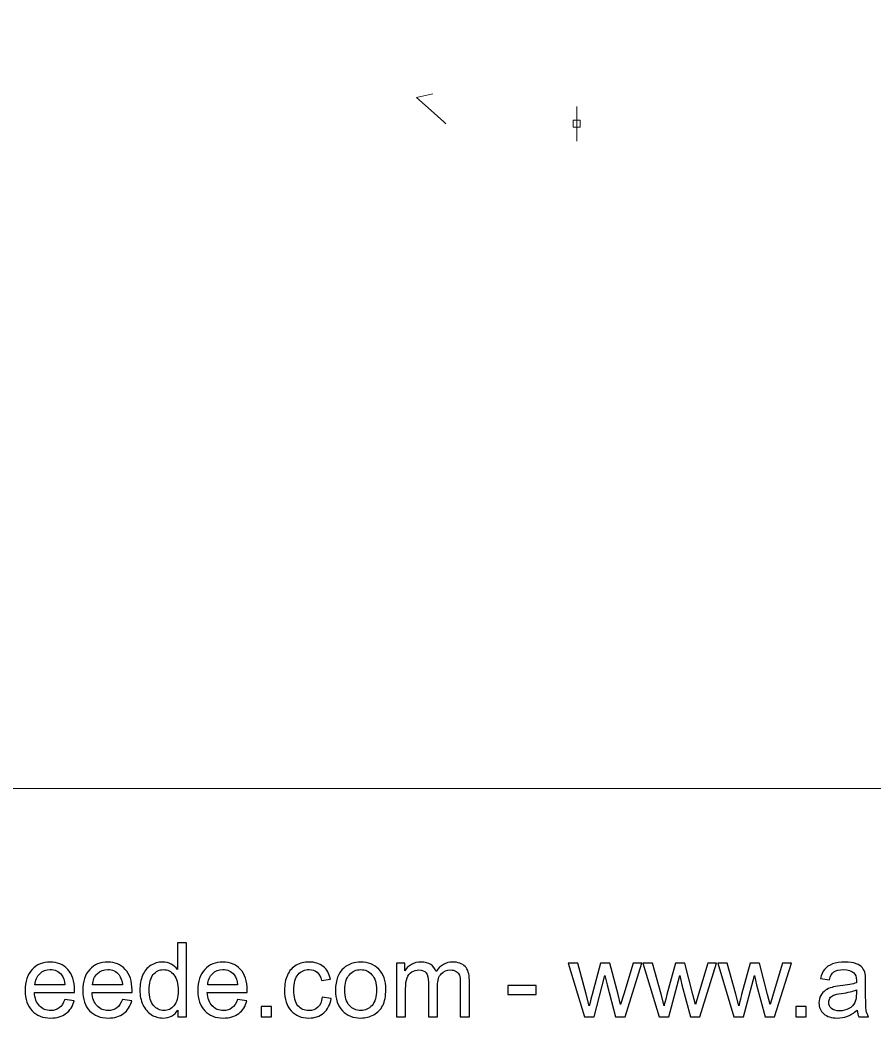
# Model space of a CAD drawing. Header units: millimetres. Extents: x -446 to 392, y -249 to 379.
# Drawn here: x -61.4 to 8.4, y -249.3 to -167.7 of the extents above; entities that cross this region are included whole.
import ezdxf

# ---------------------------------------------------------------- set-up
doc = ezdxf.new("R2010")
doc.units = ezdxf.units.MM
doc.header["$MEASUREMENT"] = 0
doc.layers.add('Layer 1', color=7, linetype='Continuous')

msp = doc.modelspace()

# ---------------------------------------------------------------- linework, layer by layer
at = {"layer": 'Layer 1', "color": 5, "lineweight": 0}
msp.add_open_spline([(-446.0374, -230.5655), (-446.0374, -230.5655), (392.1616, -230.5655), (392.1616, -230.5655), (392.1616, -230.5655), (392.1616, -230.5655), (392.1616, 379.0343), (392.1616, 379.0343), (392.1616, 379.0343), (392.1616, 379.0343), (-446.0374, 379.0343), (-446.0374, 379.0343), (-446.0374, 379.0343), (-446.0374, 379.0343), (-446.0374, -230.5655), (-446.0374, -230.5655)], degree=3, knots=[0, 0, 0, 0, 0.2, 0.2, 0.2, 0.2, 0.4, 0.4, 0.4, 0.4, 0.6, 0.6, 0.6, 0.6, 1, 1, 1, 1], dxfattribs=at)
at = {"layer": 'Layer 1', "color": 2, "lineweight": 0}
msp.add_open_spline([(-27.6584, -173.7167), (-27.6584, -173.7167), (-28.9874, -174.0325), (-28.9874, -174.0325), (-28.9874, -174.0325), (-28.9874, -174.0325), (-27.8064, -175.0927), (-27.8064, -175.0927), (-27.8064, -175.0927), (-27.8064, -175.0927), (-26.7716, -176.0175), (-26.7716, -176.0175), (-26.7716, -176.0175), (-26.7716, -176.0175), (-26.5899, -176.1803), (-26.5899, -176.1803)], degree=3, knots=[0, 0, 0, 0, 0.2, 0.2, 0.2, 0.2, 0.4, 0.4, 0.4, 0.4, 0.6, 0.6, 0.6, 0.6, 1, 1, 1, 1], dxfattribs=at)
at = {"layer": 'Layer 1', "color": 190, "lineweight": 0}
msp.add_open_spline([(-15.8905, -176.1756), (-15.8905, -176.1756), (-15.8905, -174.7467), (-15.8905, -174.7467)], degree=3, dxfattribs=at)
msp.add_open_spline([(-15.8905, -176.1756), (-15.8905, -176.1756), (-15.8905, -174.7467), (-15.8905, -174.7467), (-15.8905, -174.7467), (-15.8905, -174.7467), (-15.8905, -177.6042), (-15.8905, -177.6042)], degree=3, knots=[0, 0, 0, 0, 0.3333333, 0.3333333, 0.3333333, 0.3333333, 1, 1, 1, 1], dxfattribs=at)
at = {"layer": 'Layer 1', "color": 3, "lineweight": 0}
msp.add_open_spline([(-16.1761, -176.4613), (-16.1761, -176.4613), (-15.6048, -176.4613), (-15.6048, -176.4613), (-15.6048, -176.4613), (-15.6048, -176.4613), (-15.6048, -175.8899), (-15.6048, -175.8899), (-15.6048, -175.8899), (-15.6048, -175.8899), (-16.1761, -175.8899), (-16.1761, -175.8899), (-16.1761, -175.8899), (-16.1761, -175.8899), (-16.1761, -176.4613), (-16.1761, -176.4613)], degree=3, knots=[0, 0, 0, 0, 0.2, 0.2, 0.2, 0.2, 0.4, 0.4, 0.4, 0.4, 0.6, 0.6, 0.6, 0.6, 1, 1, 1, 1], dxfattribs=at)
at = {"layer": 'Layer 1', "color": 7}
for points, knots in [([(-48.5102, -249.25), (-48.5102, -249.25), (-48.5102, -248.6926), (-48.5102, -248.6926), (-48.5102, -248.6926), (-48.7881, -249.1258), (-49.1974, -249.3431), (-49.7378, -249.3431), (-49.7378, -249.3431), (-50.0878, -249.3431), (-50.4095, -249.2472), (-50.7016, -249.0539), (-50.7016, -249.0539), (-50.9951, -248.8619), (-51.2223, -248.5924), (-51.3846, -248.2481), (-51.3846, -248.2481), (-51.5455, -247.9024), (-51.6259, -247.5059), (-51.6259, -247.0571), (-51.6259, -247.0571), (-51.6259, -246.6197), (-51.5525, -246.2232), (-51.4072, -245.8661), (-51.4072, -245.8661), (-51.2604, -245.5105), (-51.0417, -245.2368), (-50.7496, -245.0477), (-50.7496, -245.0477), (-50.4589, -244.8572), (-50.1315, -244.7626), (-49.7717, -244.7626), (-49.7717, -244.7626), (-49.5064, -244.7626), (-49.2707, -244.8191), (-49.0647, -244.9306), (-49.0647, -244.9306), (-48.8587, -245.0421), (-48.6908, -245.1888), (-48.561, -245.368), (-48.561, -245.368), (-48.561, -245.368), (-48.561, -243.1878), (-48.561, -243.1878), (-48.561, -243.1878), (-48.561, -243.1878), (-47.8159, -243.1878), (-47.8159, -243.1878), (-47.8159, -243.1878), (-47.8159, -243.1878), (-47.8159, -249.25), (-47.8159, -249.25), (-47.8159, -249.25), (-47.8159, -249.25), (-48.5102, -249.25), (-48.5102, -249.25)], [0, 0, 0, 0, 0.0666667, 0.0666667, 0.0666667, 0.0666667, 0.1333333, 0.1333333, 0.1333333, 0.1333333, 0.2, 0.2, 0.2, 0.2, 0.2666667, 0.2666667, 0.2666667, 0.2666667, 0.3333333, 0.3333333, 0.3333333, 0.3333333, 0.4, 0.4, 0.4, 0.4, 0.4666667, 0.4666667, 0.4666667, 0.4666667, 0.5333333, 0.5333333, 0.5333333, 0.5333333, 0.6, 0.6, 0.6, 0.6, 0.6666667, 0.6666667, 0.6666667, 0.6666667, 0.7333333, 0.7333333, 0.7333333, 0.7333333, 0.8, 0.8, 0.8, 0.8, 0.8666667, 0.8666667, 0.8666667, 0.8666667, 1, 1, 1, 1]), ([(-57.7671, -247.8276), (-57.7671, -247.8276), (-56.9966, -247.9292), (-56.9966, -247.9292), (-56.9966, -247.9292), (-57.1166, -248.3765), (-57.3409, -248.7251), (-57.6683, -248.972), (-57.6683, -248.972), (-57.9957, -249.219), (-58.4134, -249.3431), (-58.9228, -249.3431), (-58.9228, -249.3431), (-59.5634, -249.3431), (-60.0714, -249.1456), (-60.4468, -248.7505), (-60.4468, -248.7505), (-60.8222, -248.3568), (-61.0098, -247.8022), (-61.0098, -247.0896), (-61.0098, -247.0896), (-61.0098, -246.353), (-60.8207, -245.7801), (-60.4412, -245.3737), (-60.4412, -245.3737), (-60.0616, -244.9658), (-59.5691, -244.7626), (-58.9637, -244.7626), (-58.9637, -244.7626), (-58.3781, -244.7626), (-57.8997, -244.9616), (-57.5286, -245.361), (-57.5286, -245.361), (-57.1575, -245.7603), (-56.9712, -246.3219), (-56.9712, -247.0458), (-56.9712, -247.0458), (-56.9712, -247.0896), (-56.9726, -247.1559), (-56.9754, -247.2434), (-56.9754, -247.2434), (-56.9754, -247.2434), (-60.2478, -247.2434), (-60.2478, -247.2434), (-60.2478, -247.2434), (-60.2196, -247.7246), (-60.0841, -248.0943), (-59.8386, -248.3497), (-59.8386, -248.3497), (-59.5945, -248.6051), (-59.2883, -248.7335), (-58.9228, -248.7335), (-58.9228, -248.7335), (-58.6504, -248.7335), (-58.4176, -248.6616), (-58.2257, -248.5176), (-58.2257, -248.5176), (-58.0324, -248.3737), (-57.88, -248.1437), (-57.7671, -247.8276)], [0, 0, 0, 0, 0.0625, 0.0625, 0.0625, 0.0625, 0.125, 0.125, 0.125, 0.125, 0.1875, 0.1875, 0.1875, 0.1875, 0.25, 0.25, 0.25, 0.25, 0.3125, 0.3125, 0.3125, 0.3125, 0.375, 0.375, 0.375, 0.375, 0.4375, 0.4375, 0.4375, 0.4375, 0.5, 0.5, 0.5, 0.5, 0.5625, 0.5625, 0.5625, 0.5625, 0.625, 0.625, 0.625, 0.625, 0.6875, 0.6875, 0.6875, 0.6875, 0.75, 0.75, 0.75, 0.75, 0.8125, 0.8125, 0.8125, 0.8125, 0.875, 0.875, 0.875, 0.875, 1, 1, 1, 1]), ([(-53.0582, -247.8276), (-53.0582, -247.8276), (-52.2877, -247.9292), (-52.2877, -247.9292), (-52.2877, -247.9292), (-52.4077, -248.3765), (-52.632, -248.7251), (-52.9594, -248.972), (-52.9594, -248.972), (-53.2868, -249.219), (-53.7045, -249.3431), (-54.2139, -249.3431), (-54.2139, -249.3431), (-54.8545, -249.3431), (-55.3625, -249.1456), (-55.7379, -248.7505), (-55.7379, -248.7505), (-56.1133, -248.3568), (-56.3009, -247.8022), (-56.3009, -247.0896), (-56.3009, -247.0896), (-56.3009, -246.353), (-56.1118, -245.7801), (-55.7323, -245.3737), (-55.7323, -245.3737), (-55.3527, -244.9658), (-54.8602, -244.7626), (-54.2548, -244.7626), (-54.2548, -244.7626), (-53.6692, -244.7626), (-53.1908, -244.9616), (-52.8197, -245.361), (-52.8197, -245.361), (-52.4486, -245.7603), (-52.2623, -246.3219), (-52.2623, -247.0458), (-52.2623, -247.0458), (-52.2623, -247.0896), (-52.2637, -247.1559), (-52.2665, -247.2434), (-52.2665, -247.2434), (-52.2665, -247.2434), (-55.5389, -247.2434), (-55.5389, -247.2434), (-55.5389, -247.2434), (-55.5107, -247.7246), (-55.3752, -248.0943), (-55.1297, -248.3497), (-55.1297, -248.3497), (-54.8856, -248.6051), (-54.5794, -248.7335), (-54.2139, -248.7335), (-54.2139, -248.7335), (-53.9415, -248.7335), (-53.7087, -248.6616), (-53.5168, -248.5176), (-53.5168, -248.5176), (-53.3235, -248.3737), (-53.1711, -248.1437), (-53.0582, -247.8276)], [0, 0, 0, 0, 0.0625, 0.0625, 0.0625, 0.0625, 0.125, 0.125, 0.125, 0.125, 0.1875, 0.1875, 0.1875, 0.1875, 0.25, 0.25, 0.25, 0.25, 0.3125, 0.3125, 0.3125, 0.3125, 0.375, 0.375, 0.375, 0.375, 0.4375, 0.4375, 0.4375, 0.4375, 0.5, 0.5, 0.5, 0.5, 0.5625, 0.5625, 0.5625, 0.5625, 0.625, 0.625, 0.625, 0.625, 0.6875, 0.6875, 0.6875, 0.6875, 0.75, 0.75, 0.75, 0.75, 0.8125, 0.8125, 0.8125, 0.8125, 0.875, 0.875, 0.875, 0.875, 1, 1, 1, 1]), ([(-43.6404, -247.8276), (-43.6404, -247.8276), (-42.8699, -247.9292), (-42.8699, -247.9292), (-42.8699, -247.9292), (-42.9899, -248.3765), (-43.2142, -248.7251), (-43.5416, -248.972), (-43.5416, -248.972), (-43.869, -249.219), (-44.2867, -249.3431), (-44.7961, -249.3431), (-44.7961, -249.3431), (-45.4367, -249.3431), (-45.9447, -249.1456), (-46.3201, -248.7505), (-46.3201, -248.7505), (-46.6955, -248.3568), (-46.8831, -247.8022), (-46.8831, -247.0896), (-46.8831, -247.0896), (-46.8831, -246.353), (-46.694, -245.7801), (-46.3145, -245.3737), (-46.3145, -245.3737), (-45.9349, -244.9658), (-45.4424, -244.7626), (-44.837, -244.7626), (-44.837, -244.7626), (-44.2514, -244.7626), (-43.773, -244.9616), (-43.4019, -245.361), (-43.4019, -245.361), (-43.0308, -245.7603), (-42.8445, -246.3219), (-42.8445, -247.0458), (-42.8445, -247.0458), (-42.8445, -247.0896), (-42.8459, -247.1559), (-42.8487, -247.2434), (-42.8487, -247.2434), (-42.8487, -247.2434), (-46.1211, -247.2434), (-46.1211, -247.2434), (-46.1211, -247.2434), (-46.0929, -247.7246), (-45.9574, -248.0943), (-45.7119, -248.3497), (-45.7119, -248.3497), (-45.4678, -248.6051), (-45.1616, -248.7335), (-44.7961, -248.7335), (-44.7961, -248.7335), (-44.5237, -248.7335), (-44.2909, -248.6616), (-44.099, -248.5176), (-44.099, -248.5176), (-43.9057, -248.3737), (-43.7533, -248.1437), (-43.6404, -247.8276)], [0, 0, 0, 0, 0.0625, 0.0625, 0.0625, 0.0625, 0.125, 0.125, 0.125, 0.125, 0.1875, 0.1875, 0.1875, 0.1875, 0.25, 0.25, 0.25, 0.25, 0.3125, 0.3125, 0.3125, 0.3125, 0.375, 0.375, 0.375, 0.375, 0.4375, 0.4375, 0.4375, 0.4375, 0.5, 0.5, 0.5, 0.5, 0.5625, 0.5625, 0.5625, 0.5625, 0.625, 0.625, 0.625, 0.625, 0.6875, 0.6875, 0.6875, 0.6875, 0.75, 0.75, 0.75, 0.75, 0.8125, 0.8125, 0.8125, 0.8125, 0.875, 0.875, 0.875, 0.875, 1, 1, 1, 1]), ([(-36.7062, -247.6413), (-36.7062, -247.6413), (-35.9781, -247.7429), (-35.9781, -247.7429), (-35.9781, -247.7429), (-36.0585, -248.2439), (-36.2617, -248.6348), (-36.5905, -248.9184), (-36.5905, -248.9184), (-36.9193, -249.202), (-37.3243, -249.3431), (-37.8026, -249.3431), (-37.8026, -249.3431), (-38.4023, -249.3431), (-38.885, -249.147), (-39.249, -248.7547), (-39.249, -248.7547), (-39.6145, -248.3624), (-39.7965, -247.8008), (-39.7965, -247.0698), (-39.7965, -247.0698), (-39.7965, -246.5957), (-39.7175, -246.1822), (-39.5609, -245.8266), (-39.5609, -245.8266), (-39.4042, -245.4724), (-39.1658, -245.2057), (-38.844, -245.0294), (-38.844, -245.0294), (-38.5237, -244.8515), (-38.1752, -244.7626), (-37.797, -244.7626), (-37.797, -244.7626), (-37.3214, -244.7626), (-36.9306, -244.8826), (-36.6286, -245.1239), (-36.6286, -245.1239), (-36.3252, -245.3652), (-36.1305, -245.7081), (-36.0458, -246.1512), (-36.0458, -246.1512), (-36.0458, -246.1512), (-36.7655, -246.2613), (-36.7655, -246.2613), (-36.7655, -246.2613), (-36.8346, -245.9663), (-36.956, -245.7448), (-37.1323, -245.5952), (-37.1323, -245.5952), (-37.3073, -245.447), (-37.519, -245.3723), (-37.7673, -245.3723), (-37.7673, -245.3723), (-38.1427, -245.3723), (-38.4475, -245.5063), (-38.6832, -245.7744), (-38.6832, -245.7744), (-38.9174, -246.0439), (-39.0345, -246.4673), (-39.0345, -247.0487), (-39.0345, -247.0487), (-39.0345, -247.6385), (-38.9216, -248.0661), (-38.6959, -248.3328), (-38.6959, -248.3328), (-38.4687, -248.5995), (-38.1737, -248.7335), (-37.8111, -248.7335), (-37.8111, -248.7335), (-37.5176, -248.7335), (-37.2735, -248.6446), (-37.0787, -248.4654), (-37.0787, -248.4654), (-36.8826, -248.2876), (-36.7584, -248.0125), (-36.7062, -247.6413)], [0, 0, 0, 0, 0.05, 0.05, 0.05, 0.05, 0.1, 0.1, 0.1, 0.1, 0.15, 0.15, 0.15, 0.15, 0.2, 0.2, 0.2, 0.2, 0.25, 0.25, 0.25, 0.25, 0.3, 0.3, 0.3, 0.3, 0.35, 0.35, 0.35, 0.35, 0.4, 0.4, 0.4, 0.4, 0.45, 0.45, 0.45, 0.45, 0.5, 0.5, 0.5, 0.5, 0.55, 0.55, 0.55, 0.55, 0.6, 0.6, 0.6, 0.6, 0.65, 0.65, 0.65, 0.65, 0.7, 0.7, 0.7, 0.7, 0.75, 0.75, 0.75, 0.75, 0.8, 0.8, 0.8, 0.8, 0.85, 0.85, 0.85, 0.85, 0.9, 0.9, 0.9, 0.9, 1, 1, 1, 1]), ([(-35.6224, -247.0529), (-35.6224, -246.2415), (-35.3966, -245.6404), (-34.9437, -245.2495), (-34.9437, -245.2495), (-34.5669, -244.9249), (-34.1054, -244.7626), (-33.5622, -244.7626), (-33.5622, -244.7626), (-32.9596, -244.7626), (-32.4657, -244.9602), (-32.0819, -245.3553), (-32.0819, -245.3553), (-31.6995, -245.749), (-31.5076, -246.2951), (-31.5076, -246.9908), (-31.5076, -246.9908), (-31.5076, -247.5552), (-31.5922, -247.9983), (-31.7616, -248.3215), (-31.7616, -248.3215), (-31.9309, -248.6446), (-32.1779, -248.8958), (-32.5024, -249.075), (-32.5024, -249.075), (-32.8256, -249.2542), (-33.1798, -249.3431), (-33.5622, -249.3431), (-33.5622, -249.3431), (-34.1774, -249.3431), (-34.6741, -249.147), (-35.0537, -248.7533), (-35.0537, -248.7533), (-35.4333, -248.3596), (-35.6224, -247.7923), (-35.6224, -247.0529)], [0, 0, 0, 0, 0.1, 0.1, 0.1, 0.1, 0.2, 0.2, 0.2, 0.2, 0.3, 0.3, 0.3, 0.3, 0.4, 0.4, 0.4, 0.4, 0.5, 0.5, 0.5, 0.5, 0.6, 0.6, 0.6, 0.6, 0.7, 0.7, 0.7, 0.7, 0.8, 0.8, 0.8, 0.8, 1, 1, 1, 1]), ([(-30.6341, -249.25), (-30.6341, -249.25), (-30.6341, -244.8558), (-30.6341, -244.8558), (-30.6341, -244.8558), (-30.6341, -244.8558), (-29.9652, -244.8558), (-29.9652, -244.8558), (-29.9652, -244.8558), (-29.9652, -244.8558), (-29.9652, -245.4767), (-29.9652, -245.4767), (-29.9652, -245.4767), (-29.8284, -245.2622), (-29.6449, -245.0886), (-29.4163, -244.9588), (-29.4163, -244.9588), (-29.1877, -244.8276), (-28.9281, -244.7626), (-28.636, -244.7626), (-28.636, -244.7626), (-28.3114, -244.7626), (-28.0447, -244.8304), (-27.8373, -244.9644), (-27.8373, -244.9644), (-27.6298, -245.0999), (-27.4831, -245.2876), (-27.3984, -245.5303), (-27.3984, -245.5303), (-27.0485, -245.0181), (-26.5955, -244.7626), (-26.0367, -244.7626), (-26.0367, -244.7626), (-25.5992, -244.7626), (-25.262, -244.8826), (-25.0277, -245.1239), (-25.0277, -245.1239), (-24.7921, -245.3652), (-24.6735, -245.7363), (-24.6735, -246.2373), (-24.6735, -246.2373), (-24.6735, -246.2373), (-24.6735, -249.25), (-24.6735, -249.25), (-24.6735, -249.25), (-24.6735, -249.25), (-25.4186, -249.25), (-25.4186, -249.25), (-25.4186, -249.25), (-25.4186, -249.25), (-25.4186, -246.4842), (-25.4186, -246.4842), (-25.4186, -246.4842), (-25.4186, -246.1879), (-25.444, -245.9734), (-25.492, -245.8422), (-25.492, -245.8422), (-25.54, -245.7109), (-25.6275, -245.6065), (-25.7559, -245.5261), (-25.7559, -245.5261), (-25.8829, -245.4456), (-26.0324, -245.4061), (-26.2032, -245.4061), (-26.2032, -245.4061), (-26.5136, -245.4061), (-26.7705, -245.5091), (-26.9751, -245.7137), (-26.9751, -245.7137), (-27.1797, -245.9198), (-27.2813, -246.2486), (-27.2813, -246.7001), (-27.2813, -246.7001), (-27.2813, -246.7001), (-27.2813, -249.25), (-27.2813, -249.25), (-27.2813, -249.25), (-27.2813, -249.25), (-28.0264, -249.25), (-28.0264, -249.25), (-28.0264, -249.25), (-28.0264, -249.25), (-28.0264, -246.3981), (-28.0264, -246.3981), (-28.0264, -246.3981), (-28.0264, -246.0679), (-28.087, -245.8196), (-28.2084, -245.6545), (-28.2084, -245.6545), (-28.3297, -245.4894), (-28.5287, -245.4061), (-28.8039, -245.4061), (-28.8039, -245.4061), (-29.0127, -245.4061), (-29.206, -245.4612), (-29.3838, -245.5712), (-29.3838, -245.5712), (-29.5616, -245.6813), (-29.6901, -245.8422), (-29.7705, -246.0552), (-29.7705, -246.0552), (-29.8495, -246.2669), (-29.889, -246.5731), (-29.889, -246.9725), (-29.889, -246.9725), (-29.889, -246.9725), (-29.889, -249.25), (-29.889, -249.25), (-29.889, -249.25), (-29.889, -249.25), (-30.6341, -249.25), (-30.6341, -249.25)], [0, 0, 0, 0, 0.0344828, 0.0344828, 0.0344828, 0.0344828, 0.0689655, 0.0689655, 0.0689655, 0.0689655, 0.1034483, 0.1034483, 0.1034483, 0.1034483, 0.137931, 0.137931, 0.137931, 0.137931, 0.1724138, 0.1724138, 0.1724138, 0.1724138, 0.2068966, 0.2068966, 0.2068966, 0.2068966, 0.2413793, 0.2413793, 0.2413793, 0.2413793, 0.2758621, 0.2758621, 0.2758621, 0.2758621, 0.3103448, 0.3103448, 0.3103448, 0.3103448, 0.3448276, 0.3448276, 0.3448276, 0.3448276, 0.3793103, 0.3793103, 0.3793103, 0.3793103, 0.4137931, 0.4137931, 0.4137931, 0.4137931, 0.4482759, 0.4482759, 0.4482759, 0.4482759, 0.4827586, 0.4827586, 0.4827586, 0.4827586, 0.5172414, 0.5172414, 0.5172414, 0.5172414, 0.5517241, 0.5517241, 0.5517241, 0.5517241, 0.5862069, 0.5862069, 0.5862069, 0.5862069, 0.6206897, 0.6206897, 0.6206897, 0.6206897, 0.6551724, 0.6551724, 0.6551724, 0.6551724, 0.6896552, 0.6896552, 0.6896552, 0.6896552, 0.7241379, 0.7241379, 0.7241379, 0.7241379, 0.7586207, 0.7586207, 0.7586207, 0.7586207, 0.7931034, 0.7931034, 0.7931034, 0.7931034, 0.8275862, 0.8275862, 0.8275862, 0.8275862, 0.862069, 0.862069, 0.862069, 0.862069, 0.8965517, 0.8965517, 0.8965517, 0.8965517, 0.9310345, 0.9310345, 0.9310345, 0.9310345, 1, 1, 1, 1]), ([(-15.2671, -249.25), (-15.2671, -249.25), (-16.5949, -244.8558), (-16.5949, -244.8558), (-16.5949, -244.8558), (-16.5949, -244.8558), (-15.816, -244.8558), (-15.816, -244.8558), (-15.816, -244.8558), (-15.816, -244.8558), (-15.1147, -247.3916), (-15.1147, -247.3916), (-15.1147, -247.3916), (-15.1147, -247.3916), (-14.8663, -248.3356), (-14.8663, -248.3356), (-14.8663, -248.3356), (-14.8564, -248.289), (-14.7802, -247.9871), (-14.6391, -247.4297), (-14.6391, -247.4297), (-14.6391, -247.4297), (-13.9434, -244.8558), (-13.9434, -244.8558), (-13.9434, -244.8558), (-13.9434, -244.8558), (-13.18, -244.8558), (-13.18, -244.8558), (-13.18, -244.8558), (-13.18, -244.8558), (-12.5182, -247.4071), (-12.5182, -247.4071), (-12.5182, -247.4071), (-12.5182, -247.4071), (-12.3023, -248.2439), (-12.3023, -248.2439), (-12.3023, -248.2439), (-12.3023, -248.2439), (-12.0497, -247.3958), (-12.0497, -247.3958), (-12.0497, -247.3958), (-12.0497, -247.3958), (-11.2905, -244.8558), (-11.2905, -244.8558), (-11.2905, -244.8558), (-11.2905, -244.8558), (-10.5666, -244.8558), (-10.5666, -244.8558), (-10.5666, -244.8558), (-10.5666, -244.8558), (-11.9453, -249.25), (-11.9453, -249.25), (-11.9453, -249.25), (-11.9453, -249.25), (-12.7158, -249.25), (-12.7158, -249.25), (-12.7158, -249.25), (-12.7158, -249.25), (-13.4129, -246.6211), (-13.4129, -246.6211), (-13.4129, -246.6211), (-13.4129, -246.6211), (-13.5893, -245.869), (-13.5893, -245.869), (-13.5893, -245.869), (-13.5893, -245.869), (-14.4783, -249.25), (-14.4783, -249.25), (-14.4783, -249.25), (-14.4783, -249.25), (-15.2671, -249.25), (-15.2671, -249.25)], [0, 0, 0, 0, 0.0526316, 0.0526316, 0.0526316, 0.0526316, 0.1052632, 0.1052632, 0.1052632, 0.1052632, 0.1578947, 0.1578947, 0.1578947, 0.1578947, 0.2105263, 0.2105263, 0.2105263, 0.2105263, 0.2631579, 0.2631579, 0.2631579, 0.2631579, 0.3157895, 0.3157895, 0.3157895, 0.3157895, 0.3684211, 0.3684211, 0.3684211, 0.3684211, 0.4210526, 0.4210526, 0.4210526, 0.4210526, 0.4736842, 0.4736842, 0.4736842, 0.4736842, 0.5263158, 0.5263158, 0.5263158, 0.5263158, 0.5789474, 0.5789474, 0.5789474, 0.5789474, 0.6315789, 0.6315789, 0.6315789, 0.6315789, 0.6842105, 0.6842105, 0.6842105, 0.6842105, 0.7368421, 0.7368421, 0.7368421, 0.7368421, 0.7894737, 0.7894737, 0.7894737, 0.7894737, 0.8421053, 0.8421053, 0.8421053, 0.8421053, 0.8947368, 0.8947368, 0.8947368, 0.8947368, 1, 1, 1, 1]), ([(-9.1527, -249.25), (-9.1527, -249.25), (-10.4805, -244.8558), (-10.4805, -244.8558), (-10.4805, -244.8558), (-10.4805, -244.8558), (-9.7016, -244.8558), (-9.7016, -244.8558), (-9.7016, -244.8558), (-9.7016, -244.8558), (-9.0003, -247.3916), (-9.0003, -247.3916), (-9.0003, -247.3916), (-9.0003, -247.3916), (-8.7519, -248.3356), (-8.7519, -248.3356), (-8.7519, -248.3356), (-8.742, -248.289), (-8.6658, -247.9871), (-8.5247, -247.4297), (-8.5247, -247.4297), (-8.5247, -247.4297), (-7.829, -244.8558), (-7.829, -244.8558), (-7.829, -244.8558), (-7.829, -244.8558), (-7.0656, -244.8558), (-7.0656, -244.8558), (-7.0656, -244.8558), (-7.0656, -244.8558), (-6.4038, -247.4071), (-6.4038, -247.4071), (-6.4038, -247.4071), (-6.4038, -247.4071), (-6.1879, -248.2439), (-6.1879, -248.2439), (-6.1879, -248.2439), (-6.1879, -248.2439), (-5.9353, -247.3958), (-5.9353, -247.3958), (-5.9353, -247.3958), (-5.9353, -247.3958), (-5.1761, -244.8558), (-5.1761, -244.8558), (-5.1761, -244.8558), (-5.1761, -244.8558), (-4.4522, -244.8558), (-4.4522, -244.8558), (-4.4522, -244.8558), (-4.4522, -244.8558), (-5.8309, -249.25), (-5.8309, -249.25), (-5.8309, -249.25), (-5.8309, -249.25), (-6.6014, -249.25), (-6.6014, -249.25), (-6.6014, -249.25), (-6.6014, -249.25), (-7.2985, -246.6211), (-7.2985, -246.6211), (-7.2985, -246.6211), (-7.2985, -246.6211), (-7.4749, -245.869), (-7.4749, -245.869), (-7.4749, -245.869), (-7.4749, -245.869), (-8.3639, -249.25), (-8.3639, -249.25), (-8.3639, -249.25), (-8.3639, -249.25), (-9.1527, -249.25), (-9.1527, -249.25)], [0, 0, 0, 0, 0.0526316, 0.0526316, 0.0526316, 0.0526316, 0.1052632, 0.1052632, 0.1052632, 0.1052632, 0.1578947, 0.1578947, 0.1578947, 0.1578947, 0.2105263, 0.2105263, 0.2105263, 0.2105263, 0.2631579, 0.2631579, 0.2631579, 0.2631579, 0.3157895, 0.3157895, 0.3157895, 0.3157895, 0.3684211, 0.3684211, 0.3684211, 0.3684211, 0.4210526, 0.4210526, 0.4210526, 0.4210526, 0.4736842, 0.4736842, 0.4736842, 0.4736842, 0.5263158, 0.5263158, 0.5263158, 0.5263158, 0.5789474, 0.5789474, 0.5789474, 0.5789474, 0.6315789, 0.6315789, 0.6315789, 0.6315789, 0.6842105, 0.6842105, 0.6842105, 0.6842105, 0.7368421, 0.7368421, 0.7368421, 0.7368421, 0.7894737, 0.7894737, 0.7894737, 0.7894737, 0.8421053, 0.8421053, 0.8421053, 0.8421053, 0.8947368, 0.8947368, 0.8947368, 0.8947368, 1, 1, 1, 1]), ([(-3.0383, -249.25), (-3.0383, -249.25), (-4.3661, -244.8558), (-4.3661, -244.8558), (-4.3661, -244.8558), (-4.3661, -244.8558), (-3.5872, -244.8558), (-3.5872, -244.8558), (-3.5872, -244.8558), (-3.5872, -244.8558), (-2.8859, -247.3916), (-2.8859, -247.3916), (-2.8859, -247.3916), (-2.8859, -247.3916), (-2.6375, -248.3356), (-2.6375, -248.3356), (-2.6375, -248.3356), (-2.6276, -248.289), (-2.5514, -247.9871), (-2.4103, -247.4297), (-2.4103, -247.4297), (-2.4103, -247.4297), (-1.7146, -244.8558), (-1.7146, -244.8558), (-1.7146, -244.8558), (-1.7146, -244.8558), (-0.9512, -244.8558), (-0.9512, -244.8558), (-0.9512, -244.8558), (-0.9512, -244.8558), (-0.2894, -247.4071), (-0.2894, -247.4071), (-0.2894, -247.4071), (-0.2894, -247.4071), (-0.0735, -248.2439), (-0.0735, -248.2439), (-0.0735, -248.2439), (-0.0735, -248.2439), (0.1791, -247.3958), (0.1791, -247.3958), (0.1791, -247.3958), (0.1791, -247.3958), (0.9383, -244.8558), (0.9383, -244.8558), (0.9383, -244.8558), (0.9383, -244.8558), (1.6622, -244.8558), (1.6622, -244.8558), (1.6622, -244.8558), (1.6622, -244.8558), (0.2835, -249.25), (0.2835, -249.25), (0.2835, -249.25), (0.2835, -249.25), (-0.487, -249.25), (-0.487, -249.25), (-0.487, -249.25), (-0.487, -249.25), (-1.1841, -246.6211), (-1.1841, -246.6211), (-1.1841, -246.6211), (-1.1841, -246.6211), (-1.3605, -245.869), (-1.3605, -245.869), (-1.3605, -245.869), (-1.3605, -245.869), (-2.2495, -249.25), (-2.2495, -249.25), (-2.2495, -249.25), (-2.2495, -249.25), (-3.0383, -249.25), (-3.0383, -249.25)], [0, 0, 0, 0, 0.0526316, 0.0526316, 0.0526316, 0.0526316, 0.1052632, 0.1052632, 0.1052632, 0.1052632, 0.1578947, 0.1578947, 0.1578947, 0.1578947, 0.2105263, 0.2105263, 0.2105263, 0.2105263, 0.2631579, 0.2631579, 0.2631579, 0.2631579, 0.3157895, 0.3157895, 0.3157895, 0.3157895, 0.3684211, 0.3684211, 0.3684211, 0.3684211, 0.4210526, 0.4210526, 0.4210526, 0.4210526, 0.4736842, 0.4736842, 0.4736842, 0.4736842, 0.5263158, 0.5263158, 0.5263158, 0.5263158, 0.5789474, 0.5789474, 0.5789474, 0.5789474, 0.6315789, 0.6315789, 0.6315789, 0.6315789, 0.6842105, 0.6842105, 0.6842105, 0.6842105, 0.7368421, 0.7368421, 0.7368421, 0.7368421, 0.7894737, 0.7894737, 0.7894737, 0.7894737, 0.8421053, 0.8421053, 0.8421053, 0.8421053, 0.8947368, 0.8947368, 0.8947368, 0.8947368, 1, 1, 1, 1]), ([(7.0413, -248.6997), (6.7647, -248.9353), (6.498, -249.1004), (6.2426, -249.1978), (6.2426, -249.1978), (5.9872, -249.2952), (5.7135, -249.3431), (5.4199, -249.3431), (5.4199, -249.3431), (4.9373, -249.3431), (4.5662, -249.226), (4.3066, -248.9904), (4.3066, -248.9904), (4.0469, -248.7561), (3.9171, -248.4555), (3.9171, -248.0901), (3.9171, -248.0901), (3.9171, -247.8756), (3.9665, -247.6794), (4.0639, -247.5016), (4.0639, -247.5016), (4.1626, -247.3238), (4.291, -247.1827), (4.4491, -247.0755), (4.4491, -247.0755), (4.6085, -246.9682), (4.7863, -246.8864), (4.9853, -246.8313), (4.9853, -246.8313), (5.1321, -246.7932), (5.3536, -246.7566), (5.6485, -246.7199), (5.6485, -246.7199), (6.2497, -246.6493), (6.6942, -246.5632), (6.9778, -246.4645), (6.9778, -246.4645), (6.9806, -246.3629), (6.982, -246.2979), (6.982, -246.2711), (6.982, -246.2711), (6.982, -245.9692), (6.9115, -245.7561), (6.7704, -245.6319), (6.7704, -245.6319), (6.5799, -245.464), (6.2962, -245.3807), (5.9209, -245.3807), (5.9209, -245.3807), (5.5695, -245.3807), (5.3099, -245.4428), (5.1434, -245.5656), (5.1434, -245.5656), (4.9754, -245.6883), (4.8527, -245.9057), (4.7722, -246.2189), (4.7722, -246.2189), (4.7722, -246.2189), (4.0441, -246.1173), (4.0441, -246.1173), (4.0441, -246.1173), (4.1104, -245.8055), (4.2191, -245.5529), (4.3715, -245.361), (4.3715, -245.361), (4.5239, -245.1691), (4.744, -245.0223), (5.0319, -244.9179), (5.0319, -244.9179), (5.3183, -244.8149), (5.6528, -244.7626), (6.031, -244.7626), (6.031, -244.7626), (6.4063, -244.7626), (6.7125, -244.8064), (6.9482, -244.8953), (6.9482, -244.8953), (7.1824, -244.9842), (7.356, -245.0943), (7.4661, -245.2283), (7.4661, -245.2283), (7.5761, -245.3624), (7.6537, -245.5317), (7.6989, -245.7363), (7.6989, -245.7363), (7.7229, -245.8633), (7.7356, -246.0919), (7.7356, -246.4207), (7.7356, -246.4207), (7.7356, -246.4207), (7.7356, -247.4085), (7.7356, -247.4085), (7.7356, -247.4085), (7.7356, -248.0985), (7.7511, -248.5346), (7.7821, -248.7194), (7.7821, -248.7194), (7.8118, -248.9043), (7.8739, -249.0807), (7.9642, -249.25), (7.9642, -249.25), (7.9642, -249.25), (7.1852, -249.25), (7.1852, -249.25), (7.1852, -249.25), (7.1105, -249.0934), (7.0625, -248.9099), (7.0413, -248.6997)], [0, 0, 0, 0, 0.0357143, 0.0357143, 0.0357143, 0.0357143, 0.0714286, 0.0714286, 0.0714286, 0.0714286, 0.1071429, 0.1071429, 0.1071429, 0.1071429, 0.1428571, 0.1428571, 0.1428571, 0.1428571, 0.1785714, 0.1785714, 0.1785714, 0.1785714, 0.2142857, 0.2142857, 0.2142857, 0.2142857, 0.25, 0.25, 0.25, 0.25, 0.2857143, 0.2857143, 0.2857143, 0.2857143, 0.3214286, 0.3214286, 0.3214286, 0.3214286, 0.3571429, 0.3571429, 0.3571429, 0.3571429, 0.3928571, 0.3928571, 0.3928571, 0.3928571, 0.4285714, 0.4285714, 0.4285714, 0.4285714, 0.4642857, 0.4642857, 0.4642857, 0.4642857, 0.5, 0.5, 0.5, 0.5, 0.5357143, 0.5357143, 0.5357143, 0.5357143, 0.5714286, 0.5714286, 0.5714286, 0.5714286, 0.6071429, 0.6071429, 0.6071429, 0.6071429, 0.6428571, 0.6428571, 0.6428571, 0.6428571, 0.6785714, 0.6785714, 0.6785714, 0.6785714, 0.7142857, 0.7142857, 0.7142857, 0.7142857, 0.75, 0.75, 0.75, 0.75, 0.7857143, 0.7857143, 0.7857143, 0.7857143, 0.8214286, 0.8214286, 0.8214286, 0.8214286, 0.8571429, 0.8571429, 0.8571429, 0.8571429, 0.8928571, 0.8928571, 0.8928571, 0.8928571, 0.9285714, 0.9285714, 0.9285714, 0.9285714, 1, 1, 1, 1]), ([(-60.2055, -246.6338), (-60.2055, -246.6338), (-57.7586, -246.6338), (-57.7586, -246.6338), (-57.7586, -246.6338), (-57.7911, -246.2641), (-57.8856, -245.9875), (-58.0394, -245.8026), (-58.0394, -245.8026), (-58.2751, -245.5162), (-58.5827, -245.3723), (-58.9595, -245.3723), (-58.9595, -245.3723), (-59.301, -245.3723), (-59.5874, -245.4866), (-59.8203, -245.7152), (-59.8203, -245.7152), (-60.0517, -245.9438), (-60.1801, -246.25), (-60.2055, -246.6338)], [0, 0, 0, 0, 0.1666667, 0.1666667, 0.1666667, 0.1666667, 0.3333333, 0.3333333, 0.3333333, 0.3333333, 0.5, 0.5, 0.5, 0.5, 0.6666667, 0.6666667, 0.6666667, 0.6666667, 1, 1, 1, 1]), ([(-55.4966, -246.6338), (-55.4966, -246.6338), (-53.0497, -246.6338), (-53.0497, -246.6338), (-53.0497, -246.6338), (-53.0822, -246.2641), (-53.1767, -245.9875), (-53.3305, -245.8026), (-53.3305, -245.8026), (-53.5662, -245.5162), (-53.8738, -245.3723), (-54.2506, -245.3723), (-54.2506, -245.3723), (-54.5921, -245.3723), (-54.8785, -245.4866), (-55.1114, -245.7152), (-55.1114, -245.7152), (-55.3428, -245.9438), (-55.4712, -246.25), (-55.4966, -246.6338)], [0, 0, 0, 0, 0.1666667, 0.1666667, 0.1666667, 0.1666667, 0.3333333, 0.3333333, 0.3333333, 0.3333333, 0.5, 0.5, 0.5, 0.5, 0.6666667, 0.6666667, 0.6666667, 0.6666667, 1, 1, 1, 1]), ([(-50.8639, -247.0585), (-50.8639, -247.6202), (-50.7454, -248.0393), (-50.5069, -248.3173), (-50.5069, -248.3173), (-50.2698, -248.5952), (-49.989, -248.7335), (-49.6659, -248.7335), (-49.6659, -248.7335), (-49.3399, -248.7335), (-49.0633, -248.6009), (-48.8347, -248.3356), (-48.8347, -248.3356), (-48.6075, -248.0703), (-48.4932, -247.6653), (-48.4932, -247.1206), (-48.4932, -247.1206), (-48.4932, -246.5223), (-48.6089, -246.082), (-48.8418, -245.8012), (-48.8418, -245.8012), (-49.0732, -245.5204), (-49.3596, -245.3807), (-49.6997, -245.3807), (-49.6997, -245.3807), (-50.0313, -245.3807), (-50.3079, -245.5148), (-50.5309, -245.7843), (-50.5309, -245.7843), (-50.7524, -246.0538), (-50.8639, -246.4786), (-50.8639, -247.0585)], [0, 0, 0, 0, 0.1111111, 0.1111111, 0.1111111, 0.1111111, 0.2222222, 0.2222222, 0.2222222, 0.2222222, 0.3333333, 0.3333333, 0.3333333, 0.3333333, 0.4444444, 0.4444444, 0.4444444, 0.4444444, 0.5555556, 0.5555556, 0.5555556, 0.5555556, 0.6666667, 0.6666667, 0.6666667, 0.6666667, 0.7777778, 0.7777778, 0.7777778, 0.7777778, 1, 1, 1, 1]), ([(-46.0788, -246.6338), (-46.0788, -246.6338), (-43.6319, -246.6338), (-43.6319, -246.6338), (-43.6319, -246.6338), (-43.6644, -246.2641), (-43.7589, -245.9875), (-43.9127, -245.8026), (-43.9127, -245.8026), (-44.1484, -245.5162), (-44.456, -245.3723), (-44.8328, -245.3723), (-44.8328, -245.3723), (-45.1743, -245.3723), (-45.4607, -245.4866), (-45.6936, -245.7152), (-45.6936, -245.7152), (-45.925, -245.9438), (-46.0534, -246.25), (-46.0788, -246.6338)], [0, 0, 0, 0, 0.1666667, 0.1666667, 0.1666667, 0.1666667, 0.3333333, 0.3333333, 0.3333333, 0.3333333, 0.5, 0.5, 0.5, 0.5, 0.6666667, 0.6666667, 0.6666667, 0.6666667, 1, 1, 1, 1]), ([(-34.8604, -247.0543), (-34.8604, -247.6159), (-34.7376, -248.0364), (-34.4921, -248.3144), (-34.4921, -248.3144), (-34.2451, -248.5938), (-33.9361, -248.7335), (-33.5622, -248.7335), (-33.5622, -248.7335), (-33.1925, -248.7335), (-32.8848, -248.5938), (-32.6379, -248.313), (-32.6379, -248.313), (-32.3924, -248.0322), (-32.2696, -247.6046), (-32.2696, -247.0303), (-32.2696, -247.0303), (-32.2696, -246.4884), (-32.3938, -246.0778), (-32.6407, -245.7998), (-32.6407, -245.7998), (-32.8877, -245.5204), (-33.1953, -245.3807), (-33.5622, -245.3807), (-33.5622, -245.3807), (-33.9361, -245.3807), (-34.2451, -245.519), (-34.4921, -245.797), (-34.4921, -245.797), (-34.7376, -246.075), (-34.8604, -246.4941), (-34.8604, -247.0543)], [0, 0, 0, 0, 0.1111111, 0.1111111, 0.1111111, 0.1111111, 0.2222222, 0.2222222, 0.2222222, 0.2222222, 0.3333333, 0.3333333, 0.3333333, 0.3333333, 0.4444444, 0.4444444, 0.4444444, 0.4444444, 0.5555556, 0.5555556, 0.5555556, 0.5555556, 0.6666667, 0.6666667, 0.6666667, 0.6666667, 0.7777778, 0.7777778, 0.7777778, 0.7777778, 1, 1, 1, 1]), ([(-21.5253, -247.4297), (-21.5253, -247.4297), (-21.5253, -246.6846), (-21.5253, -246.6846), (-21.5253, -246.6846), (-21.5253, -246.6846), (-19.2224, -246.6846), (-19.2224, -246.6846), (-19.2224, -246.6846), (-19.2224, -246.6846), (-19.2224, -247.4297), (-19.2224, -247.4297), (-19.2224, -247.4297), (-19.2224, -247.4297), (-21.5253, -247.4297), (-21.5253, -247.4297)], [0, 0, 0, 0, 0.2, 0.2, 0.2, 0.2, 0.4, 0.4, 0.4, 0.4, 0.6, 0.6, 0.6, 0.6, 1, 1, 1, 1]), ([(6.982, -247.0487), (6.7111, -247.1587), (6.3047, -247.2519), (5.7628, -247.3281), (5.7628, -247.3281), (5.4552, -247.3718), (5.2379, -247.4212), (5.1109, -247.4762), (5.1109, -247.4762), (4.9839, -247.5313), (4.8865, -247.6117), (4.8174, -247.7161), (4.8174, -247.7161), (4.7482, -247.8219), (4.713, -247.9391), (4.713, -248.0689), (4.713, -248.0689), (4.713, -248.265), (4.7878, -248.4301), (4.9387, -248.5614), (4.9387, -248.5614), (5.0897, -248.6926), (5.3099, -248.7589), (5.5992, -248.7589), (5.5992, -248.7589), (5.8856, -248.7589), (6.141, -248.6968), (6.3654, -248.5713), (6.3654, -248.5713), (6.5883, -248.4471), (6.7534, -248.2763), (6.8579, -248.0604), (6.8579, -248.0604), (6.9383, -247.8925), (6.9778, -247.6456), (6.9778, -247.3196), (6.9778, -247.3196), (6.9778, -247.3196), (6.982, -247.0487), (6.982, -247.0487)], [0, 0, 0, 0, 0.0909091, 0.0909091, 0.0909091, 0.0909091, 0.1818182, 0.1818182, 0.1818182, 0.1818182, 0.2727273, 0.2727273, 0.2727273, 0.2727273, 0.3636364, 0.3636364, 0.3636364, 0.3636364, 0.4545455, 0.4545455, 0.4545455, 0.4545455, 0.5454545, 0.5454545, 0.5454545, 0.5454545, 0.6363636, 0.6363636, 0.6363636, 0.6363636, 0.7272727, 0.7272727, 0.7272727, 0.7272727, 0.8181818, 0.8181818, 0.8181818, 0.8181818, 1, 1, 1, 1]), ([(-41.717, -249.25), (-41.717, -249.25), (-41.717, -248.4033), (-41.717, -248.4033), (-41.717, -248.4033), (-41.717, -248.4033), (-40.8704, -248.4033), (-40.8704, -248.4033), (-40.8704, -248.4033), (-40.8704, -248.4033), (-40.8704, -249.25), (-40.8704, -249.25), (-40.8704, -249.25), (-40.8704, -249.25), (-41.717, -249.25), (-41.717, -249.25)], [0, 0, 0, 0, 0.2, 0.2, 0.2, 0.2, 0.4, 0.4, 0.4, 0.4, 0.6, 0.6, 0.6, 0.6, 1, 1, 1, 1]), ([(2.0305, -249.25), (2.0305, -249.25), (2.0305, -248.4033), (2.0305, -248.4033), (2.0305, -248.4033), (2.0305, -248.4033), (2.8771, -248.4033), (2.8771, -248.4033), (2.8771, -248.4033), (2.8771, -248.4033), (2.8771, -249.25), (2.8771, -249.25), (2.8771, -249.25), (2.8771, -249.25), (2.0305, -249.25), (2.0305, -249.25)], [0, 0, 0, 0, 0.2, 0.2, 0.2, 0.2, 0.4, 0.4, 0.4, 0.4, 0.6, 0.6, 0.6, 0.6, 1, 1, 1, 1])]:
    msp.add_open_spline(points, degree=3, knots=knots, dxfattribs=at)

doc.saveas('drawing.dxf')
